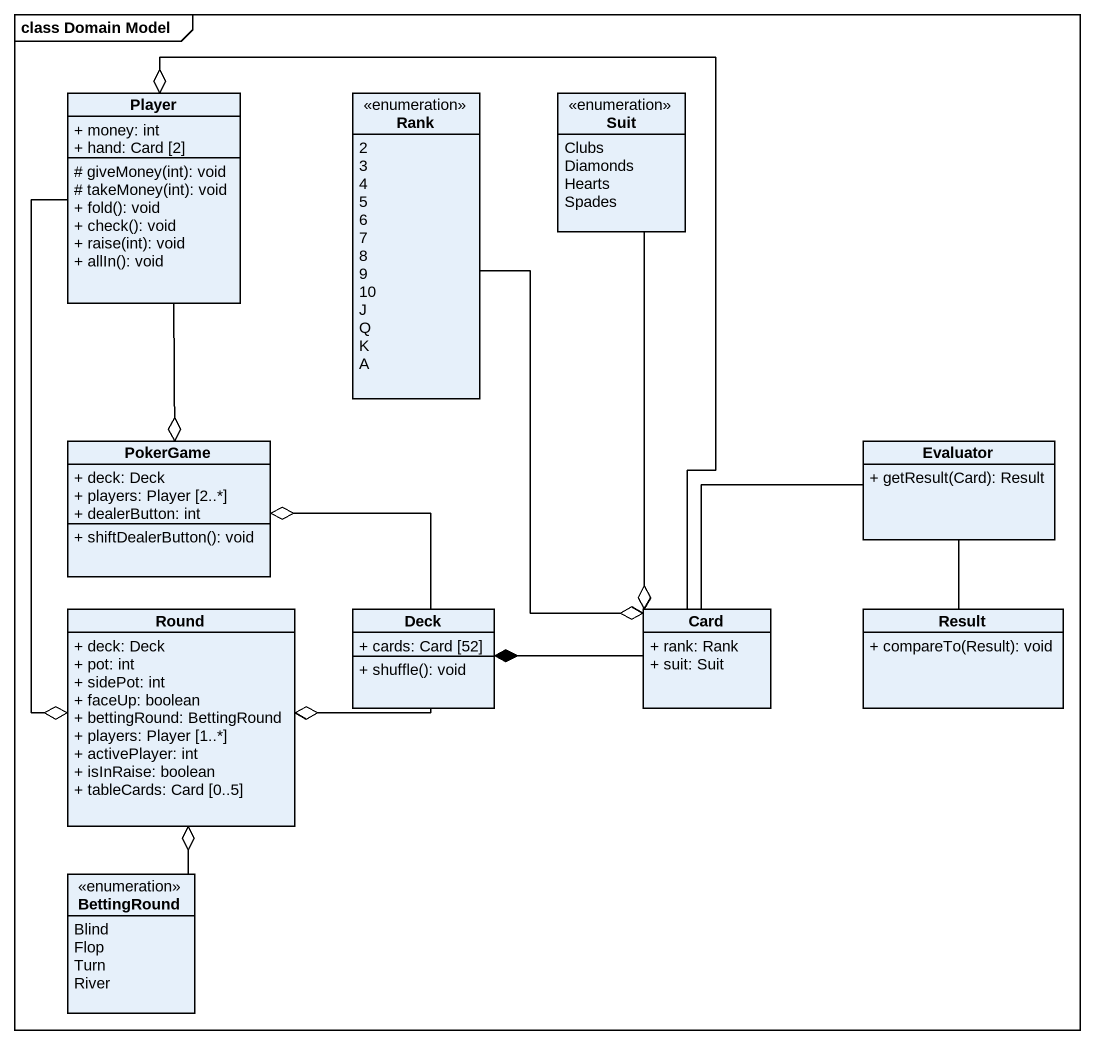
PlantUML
@startuml
mainframe class Domain Model
hide circle
hide empty members
skinparam classAttributeIconSize 0
class Player {
  + money: int
  + hand: Card [2]
  # giveMoney(int): void
  # takeMoney(int): void
  + fold(): void
  + check(): void
  + raise(int): void
  + allIn(): void
}
enum Rank {
  2
  3
  4
  5
  6
  7
  8
  9
  10
  J
  Q
  K
  A
}
enum Suit {
  Clubs
  Diamonds
  Hearts
  Spades
}
class PokerGame {
  + deck: Deck
  + players: Player [2..*]
  + dealerButton: int
  + shiftDealerButton(): void
}
class Evaluator {
  + getResult(Card): Result
}
class Round {
  + deck: Deck
  + pot: int
  + sidePot: int
  + faceUp: boolean
  + bettingRound: BettingRound
  + players: Player [1..*]
  + activePlayer: int
  + isInRaise: boolean
  + tableCards: Card [0..5]
}
class Deck {
  + cards: Card [52]
  + shuffle(): void
}
class "Card" as Card_ {
  + rank: Rank
  + suit: Suit
}
class Result {
  + compareTo(Result): void
}
enum BettingRound {
  Blind
  Flop
  Turn
  River
}
Player --o PokerGame
Player --o Round
Rank --o Card_
Suit --o Card_
Evaluator -- Result
Deck -left-o PokerGame
Deck -left-o Round
Card_ -up-o Player
Card_ -up- Evaluator
Card_ -left-* Deck
BettingRound -up-o Round
@enduml
